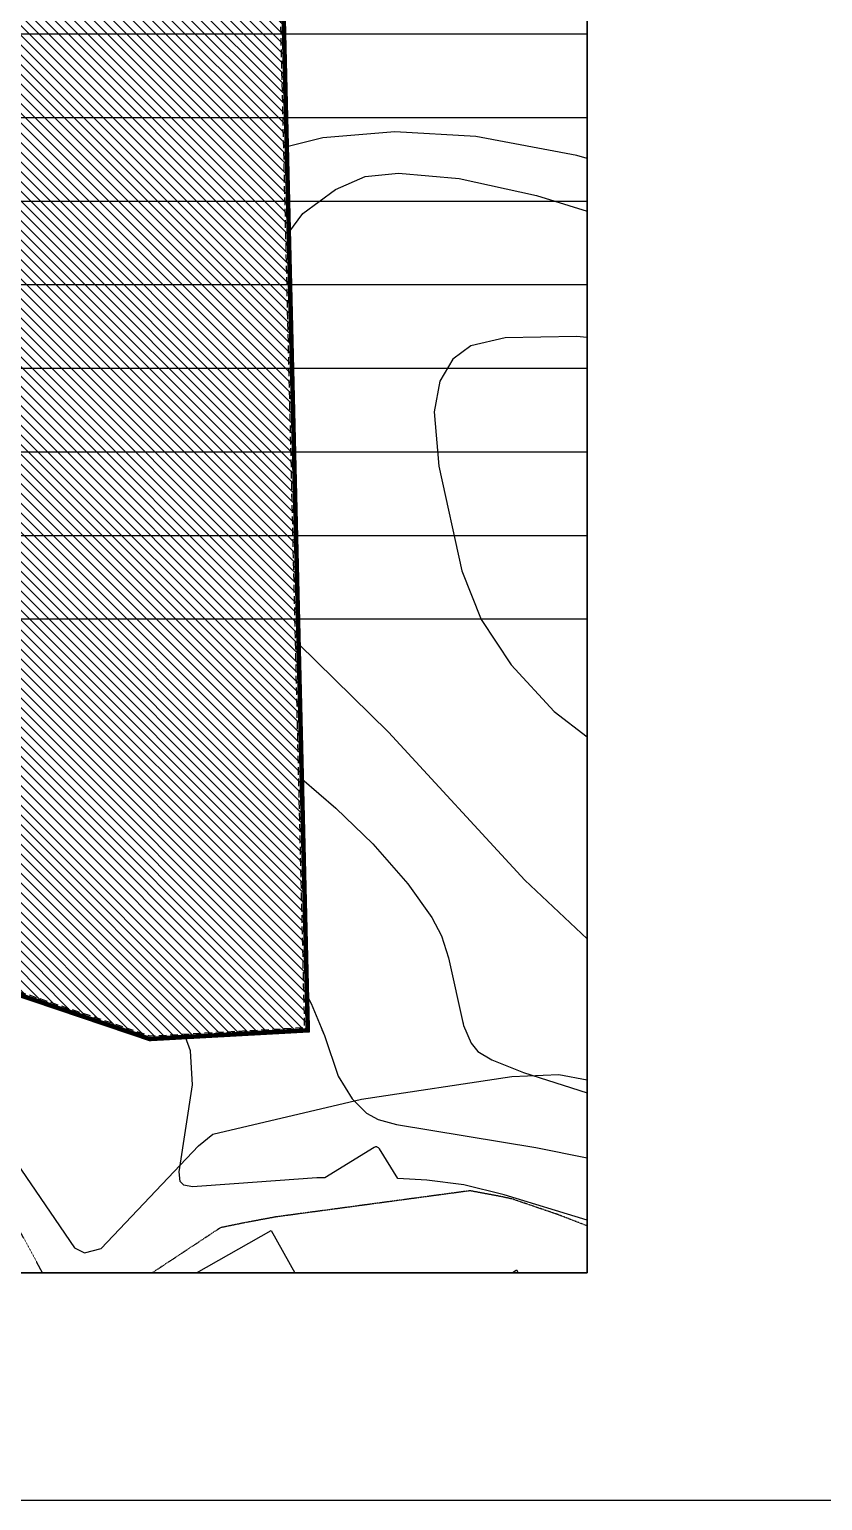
# Model space of a CAD drawing. Extents: x 152195838 to 160350639, y 364657247 to 370318102.
# Drawn here: x 158535153 to 158639639, y 364866969 to 365060630 of the extents above; entities that cross this region are included whole.
import ezdxf
from ezdxf.xclip import XClip

# ---------------------------------------------------------------- set-up
doc = ezdxf.new("R2010")
doc.units = 0
doc.header["$MEASUREMENT"] = 0
for name, pattern in [('5M5', [10, 5, -5]), ('AAA004', [3, 2, -1]), ('DIVIDEX2', [2.5, 1, -0.5, 0, -0.5, 0, -0.5]), ('PHANTOM2', [1.25, 0.625, -0.125, 0.125, -0.125, 0.125, -0.125]), ('사무실2종$0$ACAD_ISO04W100', [30, 24, -3, 0, -3])]:
    doc.linetypes.add(name, pattern=pattern)
doc.layers.get('0').update_dxf_attribs({"linetype": 'CONTINUOUS'})
for name, color, linetype in [('0 구역계(부지)', 5, 'PHANTOM2'), ('4A.TEC SITE', 1, 'DIVIDEX2'), ('4A.TEC 주차 확장형', 8, 'CONTINUOUS'), ('B0014111', 7, 'CONTINUOUS'), ('F0017111', 30, 'CONTINUOUS'), ('F0017114', 7, 'CONTINUOUS'), ('F0027217', 7, 'CONTINUOUS'), ('F0037221', 7, 'CONTINUOUS'), ('F0037223', 7, '5M5'), ('main-sec$0$㈜SE&C 해치 1', 250, 'CONTINUOUS')]:
    doc.layers.add(name, color=color, linetype=linetype)
doc.layers.add('DEFPOINT', color=135, linetype='CONTINUOUS', plot=False)

# ---------------------------------------------------------------- blocks, each defined once
blk = doc.blocks.new('dwgE1B8')
at = {"layer": 'B0014111', "flags": 128}
for points in [[(1054490, 904419), (1048747, 901176), (1042015, 913084), (1047325, 916081), (1066750, 927049), (1073481, 915141)], [(1138955, 851466), (1093171, 823790), (1053321, 894186), (1099105, 921862)]]:
    blk.add_lwpolyline(points, close=True, dxfattribs=at)
at = {"layer": 'F0017111', "flags": 128}
for points in [[(1042958, 888585), (1041501, 892335), (1036443, 910998), (1035216, 914338), (1033432, 916866), (1028878, 921488), (1020284, 929580), (1016925, 932304), (1013059, 934410), (995227, 941675), (982618, 947002), (973198, 951902), (972573, 952278)], [(1073452, 953507), (1073775, 952733), (1075594, 947366), (1077425, 944396), (1079342, 942502), (1080869, 941660), (1083289, 940987), (1101647, 937992), (1108913, 936516), (1115352, 934673), (1125246, 931046), (1145605, 923108)], [(1156982, 912160), (1137126, 919277), (1123588, 923846), (1097451, 931726), (1092159, 933058), (1087276, 933678), (1083436, 933886), (1081018, 937822), (1080966, 937892), (1080903, 937951), (1080830, 937999), (1080750, 938034), (1080666, 938054), (1080579, 938060), (1080492, 938050), (1080409, 938025), (1080331, 937986), (1073838, 933997), (1072802, 933991), (1061881, 933186), (1056421, 932806), (1055282, 933027), (1054778, 933506), (1054639, 934782), (1056421, 946249), (1056130, 950705), (1055497, 952519)]]:
    blk.add_lwpolyline(points, dxfattribs=at)
at = {"layer": 'F0017114', "flags": 128}
blk.add_lwpolyline([(1092012, 954528), (1092118, 954050), (1093099, 951694), (1094007, 950628), (1095834, 949529), (1100023, 947845), (1113917, 943405), (1125884, 940025), (1129903, 939262), (1132634, 939190), (1136459, 939882), (1137196, 940088)], dxfattribs=at)
at = {"layer": 'F0037221', "flags": 128}
blk.add_lwpolyline([(1027668, 938025), (1029940, 939560), (1030784, 939229), (1031887, 937886), (1040852, 924752), (1042181, 924099), (1044378, 924698), (1057185, 938196), (1059078, 939749), (1078659, 944362), (1098489, 947340), (1104676, 947570), (1113728, 945864), (1117201, 944671), (1122012, 942845), (1127823, 940389), (1133110, 937884), (1137291, 935853), (1141792, 933707)], dxfattribs=at)
at = {"layer": 'F0037223', "flags": 128}
blk.add_lwpolyline([(1284882, 905928), (1269581, 921732), (1259569, 931991), (1258742, 932437), (1256529, 932519), (1215977, 921268), (1183725, 911671), (1165414, 907102), (1163189, 907021), (1161193, 907435), (1157706, 908657), (1104526, 929147), (1098474, 931207), (1097020, 931520), (1092954, 932278), (1067382, 928835), (1063397, 928093), (1060087, 927417), (1043784, 916640), (1041995, 916496), (1040680, 916927), (1039401, 917852), (1037889, 919199), (1027668, 938025)], dxfattribs=at)
blk = doc.blocks.new('zw$C900')
at = {"layer": '0 구역계(부지)', "linetype": 'AAA004', "ltscale": 500, "flags": 128}
blk.add_lwpolyline([(-78576, -83230), (-84358, -81321), (-100487, -75984), (-109941, -75633), (-142159, -85468), (-161435, -88757), (-252852, -90934), (-260151, -93736), (-271129, -102323), (-291575, -111577), (-291456, -113105), (-292591, -125163), (-292605, -129353), (-292051, -132630), (-291060, -134530), (-289085, -141318), (-289168, -144287), (-285317, -146399), (-285092, -151580), (-282702, -162240), (-272700, -185724), (-265309, -192985), (-216758, -218936), (-205440, -225775), (-188949, -237591), (-187640, -238240), (-161500, -240648), (-136284, -235184), (-121462, -234588), (-113066, -233536), (-95241, -239556), (-74880, -238437)], close=True, dxfattribs=at)
at = {"layer": '4A.TEC SITE', "color": 10, "linetype": '사무실2종$0$ACAD_ISO04W100', "ltscale": 300, "const_width": 600}
blk.add_lwpolyline([(-265548, -193310), (-216956, -219284), (-205660, -226110), (-189156, -237935), (-187750, -238631), (-161475, -241052), (-136234, -235582), (-121429, -234987), (-113107, -233944), (-95296, -239959), (-74470, -238816), (-74470, -238816), (-78183, -82939), (-78183, -82939)], dxfattribs=at)
blk = doc.blocks.new('zw$CACE')
at = {"layer": 'B0014111', "flags": 128}
blk.add_lwpolyline([(-12260, -22630), (-18003, -25873), (-24735, -13965), (-19425, -10967), (0, 0), (6731, -11907)], close=True, dxfattribs=at)
at = {"layer": 'F0017111', "flags": 128}
for points in [[(76535, 147834), (71337, 150951), (57014, 159016), (44849, 164256), (30771, 168492), (15268, 171915), (2913, 173448), (1337, 173443)], [(2338, 131396), (4207, 133860), (8476, 137057), (12385, 138746), (16796, 139211), (24795, 138474), (34958, 136246), (77137, 123365)], [(76458, 23451), (66199, 25022), (58234, 27304), (51538, 30725), (43603, 36573), (33434, 46127), (15469, 65587), (3628, 77251)], [(4348, 31669), (5276, 29881), (7025, 25685), (8844, 20317), (10675, 17347), (12592, 15453), (14119, 14611), (16539, 13939), (34897, 10944), (42163, 9468), (48602, 7625), (58495, 3997), (78854, -3941)], [(90232, -14888), (70376, -7771), (56838, -3202), (30701, 4677), (25409, 6009), (20525, 6630), (16686, 6837), (14268, 10773), (14216, 10843), (14153, 10903), (14080, 10951), (14000, 10985), (13915, 11006), (13829, 11011), (13742, 11001), (13659, 10976), (13581, 10937), (7088, 6948), (6052, 6942), (-4869, 6137), (-10329, 5757), (-11468, 5979), (-11972, 6457), (-12111, 7734), (-10329, 19200), (-10620, 23657), (-11255, 25475)]]:
    blk.add_lwpolyline(points, dxfattribs=at)
at = {"layer": 'F0017114', "flags": 128}
for points in [[(73866, 132552), (40285, 141503), (26988, 144028), (16318, 144643), (6805, 143842), (2070, 142648)], [(73826, 115048), (40234, 117684), (30843, 117522), (26327, 116465), (23954, 114715), (22245, 111799), (21470, 107755), (22111, 100640), (25136, 86827), (27697, 80425), (31610, 74469), (37310, 68325), (45267, 62223), (60535, 53144), (70170, 48732), (79851, 46299)], [(4051, 59475), (8533, 55595), (13421, 50923), (18038, 45626), (21163, 41219), (22438, 38792), (23390, 35893), (25368, 27002), (26349, 24645), (27257, 23580), (29084, 22481), (33273, 20797), (47167, 16357), (59134, 12977), (63153, 12213), (65884, 12141), (69709, 12834), (73665, 13936)]]:
    blk.add_lwpolyline(points, dxfattribs=at)
blk = doc.blocks.new('A$C111325cc')
at = {"layer": 'DEFPOINT'}
for p, q in [((0, 163063), (324969, 163063)), ((0, 152063), (324969, 152063)), ((0, 141063), (324969, 141063)), ((0, 130063), (324969, 130063)), ((0, 119063), (324969, 119063)), ((0, 108063), (324969, 108063)), ((0, 97063), (324969, 97063)), ((0, 86063), (324969, 86063))]:
    blk.add_line(p, q, dxfattribs=at)

msp = doc.modelspace()

# ---------------------------------------------------------------- hatches: boundary and pattern name
at = {"layer": 'main-sec$0$㈜SE&C 해치 1'}
h = msp.add_hatch(dxfattribs=at)
h.set_pattern_fill('ANSI31', color=251, scale=285.714286, angle=270, style=0)
h.set_pattern_definition([(315, (168354299.2, 373642717), (641.446866, 641.446866), [])])
h.paths.add_polyline_path([(158419347.0046, 365077827.9747), (158484820.1395, 365079334.8445), (158504042.5442, 365082614.214), (158536300.9706, 365092461.5735), (158545878.9325, 365092105.9642), (158562062.2091, 365086751.0783), (158568111.4764, 365084753.4938), (158571823.7159, 364928876.8543), (158550998.2248, 364927732.8969), (158533187.2422, 364933748.3889), (158524865.6224, 364932705.433), (158511390.749, 364932398.6433), (158504478.053, 364930900.6176), (158503506.2498, 364943437.5409), (158503490.7931, 364943636.9427), (158503475.3364, 364943836.3442), (158503459.8797, 364944035.7461), (158509114.8387, 364944373.7919), (158532472.96, 364946087.9893), (158532547.0046, 364982431.8958), (158532747.0046, 364982431.8958), (158532547.0046, 364982431.8958), (158532547.0046, 365071631.8958), (158419347.0046, 365071631.8958)])

# ---------------------------------------------------------------- linework, layer by layer
at = {"layer": 'DEFPOINT', "color": 5}
msp.add_lwpolyline([(158670639.3792, 364866968.7306), (158250639.3792, 364866968.7306), (158250639.3792, 365163968.7306), (158670639.3792, 365163968.7306)], close=True, dxfattribs=at)
at = {"layer": 'DEFPOINT'}
for points in [[(158283670.7345, 365140968.7306), (158608639.3792, 365140968.7306), (158608639.3792, 364896968.7306), (158283670.7345, 364896968.7306)], [(158299833.8928, 365124805.5723), (158608639.3792, 365124805.5723), (158608639.3792, 364896968.7306), (158299833.8928, 364896968.7306)]]:
    msp.add_lwpolyline(points, close=True, dxfattribs=at)

# ---------------------------------------------------------------- block references
ref = msp.add_blockref('zw$C900', (158646294.1963, 365167692.3902))
XClip(ref).set_block_clipping_path([(-346460.3034759164, -270723.6596112251), (-37654.8170759976, -42886.8178880215)])
at = {"layer": '4A.TEC 주차 확장형'}
ref = msp.add_blockref('zw$CACE', (158566983.9236, 364902517.9126), dxfattribs=at)
XClip(ref).set_block_clipping_path([(-267150.0308476985, -5549.1819975376), (41655.4555522203, 222287.659725666)])
at = {"layer": 'DEFPOINT'}
msp.add_blockref('A$C111325cc', (158283670.7413, 364896968.7328), dxfattribs=at)
at = {"layer": 'F0027217'}
ref = msp.add_blockref('dwgE1B8', (157500233.8627, 363975469.3043), dxfattribs=at)
XClip(ref).set_block_clipping_path([(799600.0300644934, 921499.4263451695), (1108405.5164644122, 1149336.2680683732)])

doc.saveas('drawing.dxf')
